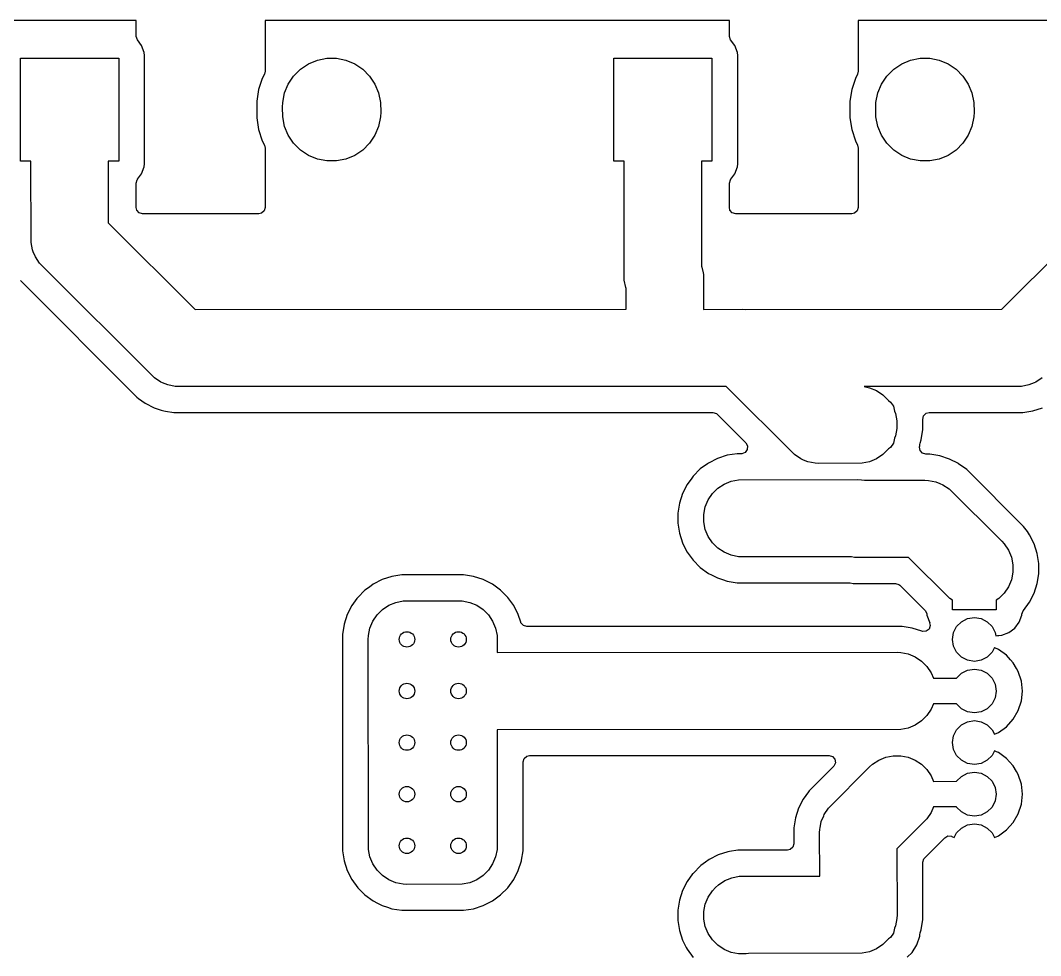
# Model space of a CAD drawing. Extents: x 180 to 322, y -217 to -139.
# Drawn here: x 202.01 to 221.78, y -178.63 to -160.5 of the extents above; entities that cross this region are included whole.
import ezdxf

# ---------------------------------------------------------------- set-up
doc = ezdxf.new("R2010")
doc.units = 0
doc.layers.add('BLACK', color=7, linetype='CONTINUOUS')

msp = doc.modelspace()

# ---------------------------------------------------------------- linework, layer by layer
at = {"layer": 'BLACK', "linetype": 'CONTINUOUS'}
for p, q in [((204.25, -160.5), (200.746959, -160.5)), ((204.25, -160.804404), (204.25, -160.5)), ((215.75, -160.5), (206.75, -160.5)), ((206.75, -160.5), (206.75, -161.483989)), ((215.75, -160.804404), (215.75, -160.5)), ((227.25, -160.5), (218.25, -160.5)), ((218.25, -160.5), (218.25, -161.483989)), ((204.250316, -160.813251), (204.25, -160.804404)), ((204.274733, -160.878715), (204.250316, -160.813251)), ((204.356296, -160.987669), (204.274733, -160.878715)), ((215.750316, -160.813251), (215.75, -160.804404)), ((215.774733, -160.878715), (215.750316, -160.813251)), ((215.856296, -160.987669), (215.774733, -160.878715)), ((204.406591, -161.122517), (204.356296, -160.987669)), ((204.412999, -161.182128), (204.406591, -161.122517)), ((215.906591, -161.122517), (215.856296, -160.987669)), ((215.912999, -161.182128), (215.906591, -161.122517)), ((202.0075, -163.23), (202.0075, -161.23)), ((202.0075, -161.23), (203.9125, -161.23)), ((203.9125, -161.23), (203.9125, -163.23)), ((204.413, -163.277873), (204.412999, -161.182128)), ((207.43574, -161.446208), (207.590995, -161.34247)), ((207.590995, -161.34247), (207.763504, -161.271014)), ((207.763504, -161.271014), (207.946639, -161.234587)), ((207.946639, -161.234587), (208.133361, -161.234587)), ((208.133361, -161.234587), (208.316496, -161.271014)), ((208.316496, -161.271014), (208.489005, -161.34247)), ((208.489005, -161.34247), (208.64426, -161.446208)), ((213.5075, -163.23), (213.5075, -161.23)), ((213.5075, -161.23), (215.4125, -161.23)), ((215.4125, -161.23), (215.4125, -163.23)), ((215.913, -163.277873), (215.912999, -161.182128)), ((218.93574, -161.446208), (219.090995, -161.34247)), ((219.090995, -161.34247), (219.263504, -161.271014)), ((219.263504, -161.271014), (219.446639, -161.234587)), ((219.446639, -161.234587), (219.633361, -161.234587)), ((219.633361, -161.234587), (219.816496, -161.271014)), ((219.816496, -161.271014), (219.989005, -161.34247)), ((219.989005, -161.34247), (220.14426, -161.446208)), ((206.736485, -161.540283), (206.693451, -161.624741)), ((206.75, -161.483989), (206.736485, -161.540283)), ((207.303708, -161.57824), (207.43574, -161.446208)), ((208.64426, -161.446208), (208.776292, -161.57824)), ((218.236485, -161.540283), (218.193451, -161.624741)), ((218.25, -161.483989), (218.236485, -161.540283)), ((218.803708, -161.57824), (218.93574, -161.446208)), ((220.14426, -161.446208), (220.276292, -161.57824)), ((206.693451, -161.624742), (206.622778, -161.84225)), ((206.693451, -161.624741), (206.693451, -161.624742)), ((207.128514, -161.906004), (207.19997, -161.733495)), ((207.19997, -161.733495), (207.303708, -161.57824)), ((208.776292, -161.57824), (208.88003, -161.733495)), ((208.88003, -161.733495), (208.951486, -161.906004)), ((218.193451, -161.624742), (218.122778, -161.84225)), ((218.193451, -161.624741), (218.193451, -161.624742)), ((218.628514, -161.906004), (218.69997, -161.733495)), ((218.69997, -161.733495), (218.803708, -161.57824)), ((220.276292, -161.57824), (220.38003, -161.733495)), ((220.38003, -161.733495), (220.451486, -161.906004)), ((206.622778, -161.842253), (206.587, -162.068146)), ((206.622778, -161.84225), (206.622778, -161.842253)), ((207.092087, -162.089139), (207.128514, -161.906004)), ((208.951486, -161.906004), (208.987913, -162.089139)), ((218.122778, -161.842253), (218.087, -162.068146)), ((218.122778, -161.84225), (218.122778, -161.842253)), ((218.592087, -162.089139), (218.628514, -161.906004)), ((220.451486, -161.906004), (220.487913, -162.089139)), ((206.587, -162.068146), (206.587, -162.391853)), ((207.0875, -162.1825), (207.092087, -162.089139)), ((208.987913, -162.089139), (208.9925, -162.2775)), ((218.087, -162.068146), (218.087, -162.391853)), ((218.5875, -162.1825), (218.592087, -162.089139)), ((220.487913, -162.089139), (220.4925, -162.2775)), ((221.033943, -166.100204), (225.0075, -162.122301)), ((207.092087, -162.370861), (207.0875, -162.1825)), ((208.9925, -162.2775), (208.987913, -162.370861)), ((218.592087, -162.370861), (218.5875, -162.1825)), ((220.4925, -162.2775), (220.487913, -162.370861)), ((206.587, -162.391853), (206.622778, -162.617746)), ((207.128514, -162.553996), (207.092087, -162.370861)), ((207.19997, -162.726505), (207.128514, -162.553996)), ((208.951486, -162.553996), (208.88003, -162.726505)), ((208.987913, -162.370861), (208.951486, -162.553996)), ((218.087, -162.391853), (218.122778, -162.617746)), ((218.628514, -162.553996), (218.592087, -162.370861)), ((218.69997, -162.726505), (218.628514, -162.553996)), ((220.451486, -162.553996), (220.38003, -162.726505)), ((220.487913, -162.370861), (220.451486, -162.553996)), ((206.622778, -162.617746), (206.622778, -162.617749)), ((206.622778, -162.617749), (206.693454, -162.835264)), ((207.303708, -162.88176), (207.19997, -162.726505)), ((208.88003, -162.726505), (208.776292, -162.88176)), ((218.122778, -162.617746), (218.122778, -162.617749)), ((218.122778, -162.617749), (218.193454, -162.835264)), ((218.803708, -162.88176), (218.69997, -162.726505)), ((220.38003, -162.726505), (220.276292, -162.88176)), ((206.693454, -162.835264), (206.693455, -162.835266)), ((206.693455, -162.835266), (206.736484, -162.919714)), ((206.736484, -162.919714), (206.75, -162.976009)), ((207.43574, -163.013792), (207.303708, -162.88176)), ((208.776292, -162.88176), (208.64426, -163.013792)), ((218.193454, -162.835264), (218.193455, -162.835266)), ((218.193455, -162.835266), (218.236484, -162.919714)), ((218.236484, -162.919714), (218.25, -162.976009)), ((218.93574, -163.013792), (218.803708, -162.88176)), ((220.276292, -162.88176), (220.14426, -163.013792)), ((206.75, -162.976009), (206.75, -164.126)), ((207.590995, -163.11753), (207.43574, -163.013792)), ((207.763504, -163.188986), (207.590995, -163.11753)), ((208.489005, -163.11753), (208.316496, -163.188986)), ((208.64426, -163.013792), (208.489005, -163.11753)), ((218.25, -162.976009), (218.25, -164.126)), ((219.090995, -163.11753), (218.93574, -163.013792)), ((219.263504, -163.188986), (219.090995, -163.11753)), ((219.989005, -163.11753), (219.816496, -163.188986)), ((220.14426, -163.013792), (219.989005, -163.11753)), ((202.211403, -163.23), (202.0075, -163.23)), ((202.213611, -164.803513), (202.211403, -163.23)), ((203.9125, -163.23), (203.707895, -163.23)), ((203.707895, -163.23), (203.709569, -164.423373)), ((204.356296, -163.472331), (204.406591, -163.337483)), ((204.406591, -163.337483), (204.413, -163.277873)), ((207.946639, -163.225413), (207.763504, -163.188986)), ((208.133361, -163.225413), (207.946639, -163.225413)), ((208.316496, -163.188986), (208.133361, -163.225413)), ((213.711093, -163.23), (213.5075, -163.23)), ((213.713611, -165.533513), (213.711093, -163.23)), ((215.4125, -163.23), (215.207562, -163.23)), ((215.207562, -163.23), (215.209784, -165.263163)), ((215.856296, -163.472331), (215.906591, -163.337483)), ((215.906591, -163.337483), (215.913, -163.277873)), ((219.446639, -163.225413), (219.263504, -163.188986)), ((219.633361, -163.225413), (219.446639, -163.225413)), ((219.816496, -163.188986), (219.633361, -163.225413)), ((204.275317, -163.580503), (204.356296, -163.472331)), ((215.775317, -163.580503), (215.856296, -163.472331)), ((204.25, -163.655596), (204.269685, -163.588557)), ((204.25, -164.126), (204.25, -163.655596)), ((204.269685, -163.588557), (204.274733, -163.581285)), ((204.274733, -163.581285), (204.275317, -163.580503)), ((215.75, -163.655596), (215.769685, -163.588557)), ((215.75, -164.126), (215.75, -163.655596)), ((215.769685, -163.588557), (215.774733, -163.581285)), ((215.774733, -163.581285), (215.775317, -163.580503)), ((204.261206, -164.177511), (204.25, -164.126)), ((206.75, -164.126), (206.730315, -164.193039)), ((215.761206, -164.177511), (215.75, -164.126)), ((218.25, -164.126), (218.230315, -164.193039)), ((204.306961, -164.230315), (204.261206, -164.177511)), ((204.374, -164.25), (204.306961, -164.230315)), ((206.626, -164.25), (204.374, -164.25)), ((206.677511, -164.238794), (206.626, -164.25)), ((206.730315, -164.193039), (206.677511, -164.238794)), ((215.806961, -164.230315), (215.761206, -164.177511)), ((215.874, -164.25), (215.806961, -164.230315)), ((218.126, -164.25), (215.874, -164.25)), ((218.177511, -164.238794), (218.126, -164.25)), ((218.230315, -164.193039), (218.177511, -164.238794)), ((203.709569, -164.423373), (205.393614, -166.103463)), ((202.242294, -164.947713), (202.213611, -164.803513)), ((202.25741, -164.984205), (202.242294, -164.947713)), ((202.298559, -165.083548), (202.25741, -164.984205)), ((202.380242, -165.205795), (202.298559, -165.083548)), ((202.42967, -165.26033), (202.380242, -165.205795)), ((204.604205, -167.429758), (202.42967, -165.26033)), ((215.209784, -165.263163), (215.217706, -165.282287)), ((215.217706, -165.282287), (215.239418, -165.391441)), ((215.239418, -165.391441), (215.246389, -165.426487)), ((215.246389, -165.426487), (215.248101, -166.101725)), ((202.006174, -165.544648), (204.265355, -167.80383)), ((213.742294, -165.677713), (213.713611, -165.533513)), ((213.750501, -165.697526), (213.742294, -165.677713)), ((213.751522, -166.100284), (213.750501, -165.697526)), ((205.393614, -166.103463), (213.751522, -166.100284)), ((215.248101, -166.101725), (216, -166.1)), ((216, -166.1), (216.071543, -166.103514)), ((216.071543, -166.103514), (221.033943, -166.100204)), ((204.726452, -167.511441), (204.604205, -167.429758)), ((221.815795, -167.429758), (221.693548, -167.511441)), ((204.763477, -167.526777), (204.726452, -167.511441)), ((204.862287, -167.567706), (204.763477, -167.526777)), ((205.006487, -167.596389), (204.862287, -167.567706)), ((205.08, -167.6), (205.006487, -167.596389)), ((214.427616, -167.596444), (205.08, -167.6)), ((214.5, -167.6), (214.427616, -167.596444)), ((215.687336, -167.597275), (214.5, -167.6)), ((217.011705, -168.917258), (215.687336, -167.597275)), ((221.413513, -167.596389), (218.360285, -167.598425)), ((218.360285, -167.598425), (218.467714, -167.619795)), ((218.467714, -167.619795), (218.603548, -167.676059)), ((218.603548, -167.676059), (218.725795, -167.757742)), ((221.557713, -167.567706), (221.413513, -167.596389)), ((221.656523, -167.526777), (221.557713, -167.567706)), ((221.693548, -167.511441), (221.656523, -167.526777)), ((204.265355, -167.80383), (204.26536, -167.803834)), ((204.26536, -167.803834), (204.297447, -167.827146)), ((204.297447, -167.827146), (204.424595, -167.919524)), ((218.725795, -167.757742), (218.829758, -167.861705)), ((218.829758, -167.861705), (218.835915, -167.87092)), ((218.835915, -167.87092), (218.876777, -167.898223)), ((218.876777, -167.898223), (218.93097, -167.979329)), ((204.424595, -167.919524), (204.599974, -168.008884)), ((204.599974, -168.008884), (204.738568, -168.053916)), ((204.738568, -168.053916), (204.787174, -168.069709)), ((204.787174, -168.069709), (204.819575, -168.07484)), ((204.819575, -168.07484), (204.981578, -168.1005)), ((218.93097, -167.979329), (218.95, -168.075)), ((218.95, -168.075), (218.95, -168.077042)), ((218.95, -168.077042), (218.967705, -168.119786)), ((221.438422, -168.1005), (221.632826, -168.069709)), ((221.632826, -168.069709), (221.820026, -168.008884)), ((204.981578, -168.1005), (204.981583, -168.1005)), ((204.981583, -168.1005), (204.981584, -168.1005)), ((204.981584, -168.1005), (205.178417, -168.1005)), ((205.178417, -168.1005), (214.401583, -168.1005)), ((214.401583, -168.1005), (215.430664, -168.1005)), ((215.430664, -168.1005), (215.497703, -168.120185)), ((215.497703, -168.120185), (215.518345, -168.136819)), ((215.518345, -168.136819), (216.069345, -168.687819)), ((218.967705, -168.119786), (218.996389, -168.263987)), ((218.996389, -168.263987), (218.996389, -168.411013)), ((219.500118, -168.234225), (219.514484, -168.165849)), ((219.5005, -168.23908), (219.500118, -168.234225)), ((219.5005, -168.435922), (219.5005, -168.23908)), ((219.514484, -168.165849), (219.563537, -168.116093)), ((219.563537, -168.116093), (219.623736, -168.1005)), ((219.623736, -168.1005), (221.438422, -168.1005)), ((218.996389, -168.411013), (218.967705, -168.555214)), ((219.483393, -168.543922), (219.5005, -168.435922)), ((216.069345, -168.687819), (216.10283, -168.749142)), ((218.95, -168.6), (218.93097, -168.695671)), ((218.967705, -168.555214), (218.95, -168.597957)), ((218.95, -168.597957), (218.95, -168.6)), ((219.448707, -168.69496), (219.469709, -168.630326)), ((219.469709, -168.630326), (219.483393, -168.543922)), ((216.055974, -168.874767), (215.99051, -168.899184)), ((216.097846, -168.818834), (216.055974, -168.874767)), ((216.10283, -168.749142), (216.097846, -168.818834)), ((218.829758, -168.813295), (218.725795, -168.917258)), ((218.835915, -168.804079), (218.829758, -168.813295)), ((218.876777, -168.776777), (218.835915, -168.804079)), ((218.93097, -168.695671), (218.876777, -168.776777)), ((219.436227, -168.770353), (219.438791, -168.759467)), ((219.446171, -168.839511), (219.436227, -168.770353)), ((219.438581, -168.759422), (219.439999, -168.752795)), ((219.438791, -168.759467), (219.438581, -168.759422)), ((219.439999, -168.752795), (219.440372, -168.749142)), ((219.440372, -168.749142), (219.44328, -168.720677)), ((219.44328, -168.720677), (219.448707, -168.69496)), ((219.491926, -168.892315), (219.446171, -168.839511)), ((215.344594, -169.080476), (215.32739, -169.092976)), ((215.51997, -168.991117), (215.344594, -169.080476)), ((215.707173, -168.93029), (215.51997, -168.991117)), ((215.901578, -168.8995), (215.707173, -168.93029)), ((215.981664, -168.8995), (215.901578, -168.8995)), ((215.99051, -168.899184), (215.981664, -168.8995)), ((217.133952, -168.998941), (217.011705, -168.917258)), ((217.190217, -169.022246), (217.133952, -168.998941)), ((217.269787, -169.055206), (217.190217, -169.022246)), ((217.413987, -169.083889), (217.269787, -169.055206)), ((217.4875, -169.0875), (217.413987, -169.083889)), ((218.323513, -169.083889), (217.4875, -169.0875)), ((218.467714, -169.055205), (218.323513, -169.083889)), ((218.603548, -168.998941), (218.467714, -169.055205)), ((218.725795, -168.917258), (218.603548, -168.998941)), ((219.558965, -168.912), (219.491926, -168.892315)), ((219.635917, -168.912), (219.558965, -168.912)), ((219.635922, -168.912), (219.635917, -168.912)), ((219.830326, -168.94279), (219.635922, -168.912)), ((220.01753, -169.003617), (219.830326, -168.94279)), ((220.19254, -169.09279), (220.01753, -169.003617)), ((215.185351, -169.196174), (215.046174, -169.335351)), ((215.185352, -169.196174), (215.185351, -169.196174)), ((215.185354, -169.196172), (215.185352, -169.196174)), ((215.32739, -169.092976), (215.185354, -169.196172)), ((220.192905, -169.092976), (220.19254, -169.09279)), ((220.352146, -169.208672), (220.192905, -169.092976)), ((221.453829, -170.310355), (220.352146, -169.208672)), ((215.020152, -169.371167), (214.930476, -169.494594)), ((215.046172, -169.335354), (215.020152, -169.371167)), ((215.046174, -169.335352), (215.046172, -169.335354)), ((215.046174, -169.335351), (215.046174, -169.335352)), ((215.646452, -169.488559), (215.782286, -169.432295)), ((215.782286, -169.432295), (215.926487, -169.403611)), ((215.926487, -169.403611), (218.2375, -169.4)), ((218.2375, -169.4), (218.311013, -169.403611)), ((218.311013, -169.403611), (218.371257, -169.415594)), ((218.371257, -169.415594), (219.5375, -169.4125)), ((219.5375, -169.4125), (219.611013, -169.416111)), ((219.611013, -169.416111), (219.755213, -169.444794)), ((219.755213, -169.444794), (219.831016, -169.476193)), ((219.831016, -169.476193), (219.891048, -169.501059)), ((214.841117, -169.66997), (214.78029, -169.857173)), ((214.930476, -169.494594), (214.841117, -169.66997)), ((215.338559, -169.796452), (215.420242, -169.674205)), ((215.420242, -169.674205), (215.524205, -169.570242)), ((215.524205, -169.570242), (215.646452, -169.488559)), ((219.891048, -169.501059), (220.013295, -169.582742)), ((220.013295, -169.582742), (221.03033, -170.59467)), ((214.78029, -169.857173), (214.7495, -170.051577)), ((215.282295, -169.932286), (215.338559, -169.796452)), ((214.7495, -170.051577), (214.7495, -170.248422)), ((215.253611, -170.076487), (215.282295, -169.932286)), ((214.7495, -170.248422), (214.78029, -170.442826)), ((215.253611, -170.223513), (215.253611, -170.076487)), ((215.282295, -170.367714), (215.253611, -170.223513)), ((214.78029, -170.442826), (214.841117, -170.630029)), ((215.338559, -170.503548), (215.282295, -170.367714)), ((221.526895, -170.410922), (221.453829, -170.310355)), ((221.569523, -170.469594), (221.526895, -170.410922)), ((221.658882, -170.64497), (221.569523, -170.469594)), ((214.841117, -170.630029), (214.901991, -170.7495)), ((215.420242, -170.625795), (215.338559, -170.503548)), ((215.524205, -170.729758), (215.420242, -170.625795)), ((221.03033, -170.59467), (221.079759, -170.649205)), ((221.079759, -170.649205), (221.161441, -170.771453)), ((221.719709, -170.832173), (221.658882, -170.64497)), ((214.901991, -170.7495), (214.930476, -170.805405)), ((214.930476, -170.805405), (215.046172, -170.964646)), ((215.646452, -170.811441), (215.524205, -170.729758)), ((215.782286, -170.867705), (215.646452, -170.811441)), ((221.161441, -170.771453), (221.217706, -170.907287)), ((221.7505, -171.026578), (221.719709, -170.832173)), ((215.046172, -170.964646), (215.185354, -171.103828)), ((215.926487, -170.896389), (215.782286, -170.867705)), ((216, -170.9), (215.926487, -170.896389)), ((218.115183, -170.896694), (216, -170.9)), ((218.176487, -170.908889), (218.115183, -170.896694)), ((218.25, -170.9125), (218.176487, -170.908889)), ((219.225347, -170.909912), (218.25, -170.9125)), ((220.024205, -171.704759), (219.225347, -170.909912)), ((221.217706, -170.907287), (221.246389, -171.051487)), ((221.246389, -171.051487), (221.246389, -171.198513)), ((221.7505, -171.223422), (221.7505, -171.026578)), ((209.401578, -171.2495), (209.207173, -171.28029)), ((209.401583, -171.2495), (209.401578, -171.2495)), ((209.598417, -171.2495), (209.401583, -171.2495)), ((210.598417, -171.2495), (209.598417, -171.2495)), ((210.598422, -171.2495), (210.598417, -171.2495)), ((210.792826, -171.28029), (210.598422, -171.2495)), ((215.185354, -171.103828), (215.344595, -171.219524)), ((215.344595, -171.219524), (215.403427, -171.2495)), ((215.403427, -171.2495), (215.51997, -171.308882)), ((221.246389, -171.198513), (221.217706, -171.342714)), ((221.731308, -171.344594), (221.7505, -171.223422)), ((208.844594, -171.430476), (208.771083, -171.483886)), ((209.01997, -171.341117), (208.844594, -171.430476)), ((209.207173, -171.28029), (209.01997, -171.341117)), ((210.980029, -171.341117), (210.792826, -171.28029)), ((211.130578, -171.417826), (210.980029, -171.341117)), ((211.155405, -171.430476), (211.130578, -171.417826)), ((211.314646, -171.546172), (211.155405, -171.430476)), ((215.51997, -171.308882), (215.519972, -171.308882)), ((215.519972, -171.308882), (215.519975, -171.308884)), ((215.519975, -171.308884), (215.619174, -171.341116)), ((215.619174, -171.341116), (215.707173, -171.369709)), ((215.707173, -171.369709), (215.901578, -171.4005)), ((215.901578, -171.4005), (215.901583, -171.4005)), ((215.901583, -171.4005), (218.062903, -171.4005)), ((218.062903, -171.4005), (218.0823, -171.402026)), ((218.0823, -171.402026), (218.09344, -171.403791)), ((218.09344, -171.403791), (218.151579, -171.413)), ((218.151579, -171.413), (218.151583, -171.413)), ((218.151583, -171.413), (218.151584, -171.413)), ((218.151584, -171.413), (218.348417, -171.413)), ((218.348417, -171.413), (218.968164, -171.413)), ((218.968164, -171.413), (219.035203, -171.432685)), ((219.035203, -171.432685), (219.055845, -171.449319)), ((219.055845, -171.449319), (219.542977, -171.936451)), ((221.217706, -171.342714), (221.161441, -171.478547)), ((221.658884, -171.605026), (221.719709, -171.417827)), ((221.719709, -171.417827), (221.731308, -171.344594)), ((208.685351, -171.546174), (208.546174, -171.685351)), ((208.685352, -171.546174), (208.685351, -171.546174)), ((208.685354, -171.546172), (208.685352, -171.546174)), ((208.771083, -171.483886), (208.685354, -171.546172)), ((211.453828, -171.685354), (211.314646, -171.546172)), ((221.079759, -171.600795), (220.975795, -171.704759)), ((221.161441, -171.478547), (221.079759, -171.600795)), ((221.569524, -171.780406), (221.658884, -171.605026)), ((208.430476, -171.844594), (208.341117, -172.01997)), ((208.530319, -171.707174), (208.430476, -171.844594)), ((208.546172, -171.685354), (208.530319, -171.707174)), ((208.546174, -171.685352), (208.546172, -171.685354)), ((208.546174, -171.685351), (208.546174, -171.685352)), ((209.024205, -171.920242), (209.146452, -171.838559)), ((209.146452, -171.838559), (209.282286, -171.782295)), ((209.282286, -171.782295), (209.426487, -171.753611)), ((209.426487, -171.753611), (210.5, -171.75)), ((210.5, -171.75), (210.573513, -171.753611)), ((210.573513, -171.753611), (210.717714, -171.782295)), ((210.717714, -171.782295), (210.853548, -171.838559)), ((210.853548, -171.838559), (210.975795, -171.920242)), ((211.569524, -171.844595), (211.453828, -171.685354)), ((211.658884, -172.019975), (211.569524, -171.844595)), ((220.075, -171.738698), (220.024205, -171.704759)), ((220.075, -171.925), (220.075, -171.738698)), ((220.975795, -171.704759), (220.925, -171.738698)), ((220.925, -171.738698), (220.925, -171.925)), ((221.453829, -171.939646), (221.569524, -171.780406)), ((208.341117, -172.01997), (208.28029, -172.207173)), ((208.838559, -172.146452), (208.920242, -172.024205)), ((208.920242, -172.024205), (209.024205, -171.920242)), ((210.975795, -171.920242), (211.079758, -172.024205)), ((211.079758, -172.024205), (211.161441, -172.146452)), ((211.705625, -172.163828), (211.658884, -172.019975)), ((219.542977, -171.936451), (219.576462, -171.997774)), ((219.576462, -171.997774), (219.578585, -172.010877)), ((219.578585, -172.010877), (219.580907, -172.032479)), ((219.580907, -172.032479), (219.634303, -172.175641)), ((220.925, -171.925), (220.075, -171.925)), ((221.368796, -172.167331), (221.419091, -172.032483)), ((221.419091, -172.032483), (221.421414, -172.010875)), ((221.421414, -172.010875), (221.448151, -171.946327)), ((221.448151, -171.946327), (221.450758, -171.943429)), ((221.450665, -171.94335), (221.45382, -171.939654)), ((221.450758, -171.943429), (221.450665, -171.94335)), ((221.45382, -171.939654), (221.453829, -171.939646)), ((208.28029, -172.207173), (208.2495, -172.401577)), ((208.782295, -172.282286), (208.838559, -172.146452)), ((211.161441, -172.146452), (211.217705, -172.282286)), ((211.710758, -172.177011), (211.705625, -172.163828)), ((211.756513, -172.229815), (211.710758, -172.177011)), ((211.823552, -172.2495), (211.756513, -172.229815)), ((219.098417, -172.2495), (211.823552, -172.2495)), ((219.098422, -172.2495), (219.098417, -172.2495)), ((219.292828, -172.280291), (219.098422, -172.2495)), ((219.644552, -172.232854), (219.620134, -172.298317)), ((219.634303, -172.175641), (219.632271, -172.176398)), ((219.632271, -172.176398), (219.644552, -172.232854)), ((220.095801, -172.368668), (220.156168, -172.250191)), ((220.156168, -172.250191), (220.250191, -172.156168)), ((220.250191, -172.156168), (220.368668, -172.095801)), ((220.368668, -172.095801), (220.5, -172.075)), ((220.5, -172.075), (220.631332, -172.095801)), ((220.631332, -172.095801), (220.749809, -172.156168)), ((220.749809, -172.156168), (220.843832, -172.250191)), ((220.843832, -172.250191), (220.904199, -172.368668)), ((221.282546, -172.282546), (221.368796, -172.167331)), ((208.2495, -172.401577), (208.2495, -176.598422)), ((208.75, -172.5), (208.753611, -172.426487)), ((208.753611, -172.426487), (208.782295, -172.282286)), ((211.217705, -172.282286), (211.246389, -172.426487)), ((211.246389, -172.426487), (211.246678, -172.753265)), ((219.48255, -172.341936), (219.292828, -172.280291)), ((219.494507, -172.345171), (219.48255, -172.341936)), ((219.564199, -172.340188), (219.494507, -172.345171)), ((219.620134, -172.298317), (219.564199, -172.340188)), ((220.075, -172.5), (220.095801, -172.368668)), ((220.904199, -172.368668), (220.914297, -172.432427)), ((220.914297, -172.432427), (220.945433, -172.425499)), ((220.945433, -172.425499), (220.972872, -172.425499)), ((220.972872, -172.425499), (221.032483, -172.419091)), ((221.032483, -172.419091), (221.167331, -172.368796)), ((221.167331, -172.368796), (221.282546, -172.282546)), ((208.753611, -176.573513), (208.75, -172.5)), ((220.095801, -172.631332), (220.075, -172.5)), ((220.156168, -172.749809), (220.095801, -172.631332)), ((211.246678, -172.753265), (219, -172.75)), ((219, -172.75), (219.073513, -172.753611)), ((219.073513, -172.753611), (219.217714, -172.782295)), ((219.217714, -172.782295), (219.353548, -172.838559)), ((219.353548, -172.838559), (219.475795, -172.920242)), ((220.250191, -172.843832), (220.156168, -172.749809)), ((220.368668, -172.904199), (220.250191, -172.843832)), ((220.749809, -172.843832), (220.631332, -172.904199)), ((220.843832, -172.749809), (220.749809, -172.843832)), ((220.890238, -172.658731), (220.843832, -172.749809)), ((220.895, -172.662779), (220.890238, -172.658731)), ((220.965295, -172.694075), (220.895, -172.662779)), ((220.965299, -172.694078), (220.965295, -172.694075)), ((221.122692, -172.808431), (220.965299, -172.694078)), ((221.122693, -172.808432), (221.122692, -172.808431)), ((221.122694, -172.808433), (221.122693, -172.808432)), ((221.122697, -172.808435), (221.122694, -172.808433)), ((221.201882, -172.896381), (221.122697, -172.808435)), ((219.475795, -172.920242), (219.579758, -173.024205)), ((219.579758, -173.024205), (219.661441, -173.146452)), ((220.5, -172.925), (220.368668, -172.904199)), ((220.631332, -172.904199), (220.5, -172.925)), ((221.25287, -172.953008), (221.201882, -172.896381)), ((221.316202, -173.062703), (221.25287, -172.953008)), ((219.661441, -173.146452), (219.705838, -173.253637)), ((220.156168, -173.250191), (220.250191, -173.156168)), ((220.250191, -173.156168), (220.368668, -173.095801)), ((220.368668, -173.095801), (220.5, -173.075)), ((220.5, -173.075), (220.631332, -173.095801)), ((220.631332, -173.095801), (220.749809, -173.156168)), ((220.749809, -173.156168), (220.843832, -173.250191)), ((221.350142, -173.121488), (221.316202, -173.062703)), ((221.350143, -173.121489), (221.350142, -173.121488)), ((221.350143, -173.121491), (221.350143, -173.121489)), ((221.350144, -173.121492), (221.350143, -173.121491)), ((221.410262, -173.306518), (221.350144, -173.121492)), ((219.705838, -173.253637), (220.155461, -173.251578)), ((220.155461, -173.251578), (220.156168, -173.250191)), ((220.843832, -173.250191), (220.904199, -173.368668)), ((220.904199, -173.368668), (220.925, -173.5)), ((221.430598, -173.5), (221.410262, -173.306518)), ((220.904199, -173.631332), (220.843832, -173.749809)), ((220.925, -173.5), (220.904199, -173.631332)), ((221.410262, -173.693482), (221.430598, -173.5)), ((219.70472, -173.749062), (219.661441, -173.853548)), ((220.154737, -173.747), (219.70472, -173.749062)), ((220.156168, -173.749809), (220.154737, -173.747)), ((220.250191, -173.843832), (220.156168, -173.749809)), ((220.843832, -173.749809), (220.749809, -173.843832)), ((221.350144, -173.878508), (221.410262, -173.693482)), ((219.579758, -173.975795), (219.475795, -174.079758)), ((219.661441, -173.853548), (219.579758, -173.975795)), ((220.368668, -173.904199), (220.250191, -173.843832)), ((220.5, -173.925), (220.368668, -173.904199)), ((220.631332, -173.904199), (220.5, -173.925)), ((220.749809, -173.843832), (220.631332, -173.904199)), ((221.25287, -174.046992), (221.350144, -173.878508)), ((219.217714, -174.217705), (219.073513, -174.246389)), ((219.353548, -174.161441), (219.217714, -174.217705)), ((219.475795, -174.079758), (219.353548, -174.161441)), ((220.156168, -174.250191), (220.250191, -174.156168)), ((220.250191, -174.156168), (220.368668, -174.095801)), ((220.368668, -174.095801), (220.5, -174.075)), ((220.5, -174.075), (220.631332, -174.095801)), ((220.631332, -174.095801), (220.749809, -174.156168)), ((220.749809, -174.156168), (220.843832, -174.250191)), ((220.965299, -174.305922), (221.122692, -174.191569)), ((221.122692, -174.191569), (221.25287, -174.046992)), ((219.073513, -174.246389), (211.248005, -174.249684)), ((211.248005, -174.249684), (211.25, -176.5)), ((220.075, -174.5), (220.095801, -174.368668)), ((220.095801, -174.368668), (220.156168, -174.250191)), ((220.843832, -174.250191), (220.889437, -174.339697)), ((220.889437, -174.339697), (220.965299, -174.305922)), ((220.095801, -174.631332), (220.075, -174.5)), ((211.7505, -174.8745), (211.770185, -174.807461)), ((211.770185, -174.807461), (211.822989, -174.761706)), ((211.822989, -174.761706), (211.8745, -174.7505)), ((211.8745, -174.7505), (217.681664, -174.7505)), ((217.681664, -174.7505), (217.748703, -174.770185)), ((217.748703, -174.770185), (217.794458, -174.822989)), ((218.646453, -174.838559), (218.782287, -174.782295)), ((218.782287, -174.782295), (218.926487, -174.753611)), ((218.926487, -174.753611), (219.073513, -174.753611)), ((219.073513, -174.753611), (219.217713, -174.782295)), ((219.217713, -174.782295), (219.353547, -174.838559)), ((220.156168, -174.749809), (220.095801, -174.631332)), ((220.250191, -174.843832), (220.156168, -174.749809)), ((220.843832, -174.749809), (220.749809, -174.843832)), ((220.889437, -174.660302), (220.843832, -174.749809)), ((220.926966, -174.677011), (220.889437, -174.660302)), ((220.945704, -174.685354), (220.926966, -174.677011)), ((220.965299, -174.694078), (220.945704, -174.685354)), ((221.122692, -174.808431), (220.965299, -174.694078)), ((221.122693, -174.808432), (221.122692, -174.808431)), ((221.122694, -174.808433), (221.122693, -174.808432)), ((221.122697, -174.808435), (221.122694, -174.808433)), ((221.182181, -174.8745), (221.122697, -174.808435)), ((211.7505, -176.598422), (211.7505, -174.8745)), ((217.769345, -174.962181), (217.296174, -175.435351)), ((217.670242, -175.774205), (218.46967, -174.96967)), ((217.775377, -174.955703), (217.769345, -174.962181)), ((217.804402, -174.892147), (217.775377, -174.955703)), ((217.794458, -174.822989), (217.804402, -174.892147)), ((218.46967, -174.96967), (218.524205, -174.920242)), ((218.524205, -174.920242), (218.646453, -174.838559)), ((219.353547, -174.838559), (219.475795, -174.920242)), ((219.475795, -174.920242), (219.579758, -175.024205)), ((220.368668, -174.904199), (220.250191, -174.843832)), ((220.5, -174.925), (220.368668, -174.904199)), ((220.631332, -174.904199), (220.5, -174.925)), ((220.749809, -174.843832), (220.631332, -174.904199)), ((221.25287, -174.953008), (221.182181, -174.8745)), ((221.316202, -175.062703), (221.25287, -174.953008)), ((219.579758, -175.024205), (219.661441, -175.146453)), ((219.661441, -175.146453), (219.705352, -175.252464)), ((220.156168, -175.250191), (220.250191, -175.156168)), ((220.250191, -175.156168), (220.368668, -175.095801)), ((220.368668, -175.095801), (220.5, -175.075)), ((220.5, -175.075), (220.631332, -175.095801)), ((220.631332, -175.095801), (220.749809, -175.156168)), ((220.749809, -175.156168), (220.843832, -175.250191)), ((221.350142, -175.121488), (221.316202, -175.062703)), ((221.350143, -175.121489), (221.350142, -175.121488)), ((221.350143, -175.121491), (221.350143, -175.121489)), ((221.350144, -175.121492), (221.350143, -175.121491)), ((221.410262, -175.306518), (221.350144, -175.121492)), ((219.705352, -175.252464), (220.155721, -175.251067)), ((220.155721, -175.251067), (220.156168, -175.250191)), ((220.843832, -175.250191), (220.904199, -175.368668)), ((220.904199, -175.368668), (220.925, -175.5)), ((221.430598, -175.5), (221.410262, -175.306518)), ((217.180476, -175.594594), (217.091117, -175.769969)), ((217.281388, -175.455703), (217.180476, -175.594594)), ((217.296172, -175.435354), (217.281388, -175.455703)), ((217.296174, -175.435352), (217.296172, -175.435354)), ((217.296174, -175.435351), (217.296174, -175.435352)), ((220.925, -175.5), (220.904199, -175.631332)), ((221.410262, -175.693482), (221.430598, -175.5)), ((217.091117, -175.769969), (217.03029, -175.957173)), ((217.588559, -175.896452), (217.670242, -175.774205)), ((219.705237, -175.747812), (219.661441, -175.853547)), ((220.15444, -175.746419), (219.705237, -175.747812)), ((220.156168, -175.749809), (220.15444, -175.746419)), ((220.250191, -175.843832), (220.156168, -175.749809)), ((220.843832, -175.749809), (220.749809, -175.843832)), ((220.904199, -175.631332), (220.843832, -175.749809)), ((221.350144, -175.878508), (221.410262, -175.693482)), ((217.03029, -175.957173), (216.9995, -176.151577)), ((217.532294, -176.032287), (217.578705, -175.920242)), ((217.578705, -175.920242), (217.588559, -175.896452)), ((219.579758, -175.975795), (218.997227, -176.562047)), ((219.661441, -175.853547), (219.579758, -175.975795)), ((220.368668, -175.904199), (220.250191, -175.843832)), ((220.5, -175.925), (220.368668, -175.904199)), ((220.631332, -175.904199), (220.5, -175.925)), ((220.749809, -175.843832), (220.631332, -175.904199)), ((221.25287, -176.046992), (221.350144, -175.878508)), ((216.9995, -176.151577), (216.9995, -176.463)), ((217.5, -176.25), (217.503611, -176.176487)), ((217.503611, -176.176487), (217.508566, -176.151577)), ((217.508566, -176.151577), (217.532294, -176.032287)), ((220.156168, -176.250191), (220.250191, -176.156168)), ((220.250191, -176.156168), (220.368668, -176.095801)), ((220.368668, -176.095801), (220.5, -176.075)), ((220.5, -176.075), (220.631332, -176.095801)), ((220.631332, -176.095801), (220.749809, -176.156168)), ((220.749809, -176.156168), (220.843832, -176.250191)), ((220.965299, -176.305922), (221.122692, -176.191569)), ((221.122692, -176.191569), (221.25287, -176.046992)), ((217.501823, -177.088669), (217.5, -176.25)), ((219.536819, -176.731655), (219.924518, -176.343956)), ((219.924518, -176.343956), (219.985841, -176.310471)), ((219.985841, -176.310471), (220.055533, -176.315455)), ((220.055533, -176.315455), (220.062609, -176.318347)), ((220.062609, -176.318347), (220.110562, -176.339697)), ((220.110562, -176.339697), (220.156168, -176.250191)), ((220.843832, -176.250191), (220.889437, -176.339696)), ((220.889437, -176.339696), (220.951824, -176.31192)), ((220.951824, -176.31192), (220.965297, -176.305923)), ((220.965297, -176.305923), (220.965297, -176.305922)), ((220.965297, -176.305922), (220.965299, -176.305922)), ((208.2495, -176.598422), (208.28029, -176.792826)), ((208.782295, -176.717714), (208.753611, -176.573513)), ((211.246389, -176.573513), (211.217705, -176.717714)), ((211.25, -176.5), (211.246389, -176.573513)), ((211.721694, -176.780291), (211.7505, -176.598422)), ((215.914078, -176.587), (215.751843, -176.612696)), ((216.8755, -176.587), (215.914078, -176.587)), ((216.927011, -176.575794), (216.8755, -176.587)), ((216.979815, -176.530039), (216.927011, -176.575794)), ((216.9995, -176.463), (216.979815, -176.530039)), ((218.997227, -176.562047), (219, -177.8375)), ((208.28029, -176.792826), (208.341117, -176.980029)), ((208.838559, -176.853548), (208.782295, -176.717714)), ((211.217705, -176.717714), (211.161441, -176.853548)), ((211.658884, -176.980025), (211.719709, -176.792826)), ((211.719709, -176.792826), (211.721694, -176.780291)), ((215.357094, -176.767976), (215.286404, -176.819336)), ((215.532469, -176.678617), (215.357094, -176.767976)), ((215.719673, -176.61779), (215.532469, -176.678617)), ((215.751842, -176.612696), (215.719673, -176.61779)), ((215.751843, -176.612696), (215.751842, -176.612696)), ((219.5005, -176.819336), (219.520185, -176.752297)), ((219.520185, -176.752297), (219.536819, -176.731655)), ((208.341117, -176.980029), (208.430476, -177.155405)), ((208.920242, -176.975795), (208.838559, -176.853548)), ((209.024205, -177.079758), (208.920242, -176.975795)), ((211.079758, -176.975795), (210.975795, -177.079758)), ((211.161441, -176.853548), (211.079758, -176.975795)), ((211.569524, -177.155405), (211.658884, -176.980025)), ((215.197852, -176.883673), (215.046174, -177.035351)), ((215.197853, -176.883673), (215.197852, -176.883673)), ((215.197855, -176.883671), (215.197853, -176.883673)), ((215.286404, -176.819336), (215.197855, -176.883671)), ((219.5005, -177.935922), (219.5005, -176.819336)), ((208.430476, -177.155405), (208.546172, -177.314646)), ((209.146452, -177.161441), (209.024205, -177.079758)), ((209.282286, -177.217705), (209.146452, -177.161441)), ((210.853548, -177.161441), (210.717714, -177.217705)), ((210.975795, -177.079758), (210.853548, -177.161441)), ((211.453828, -177.314646), (211.569524, -177.155405)), ((214.930476, -177.194594), (214.841117, -177.369969)), ((215.038311, -177.046174), (214.930476, -177.194594)), ((215.046172, -177.035354), (215.038311, -177.046174)), ((215.046174, -177.035352), (215.046172, -177.035354)), ((215.046174, -177.035351), (215.046174, -177.035352)), ((215.536705, -177.257742), (215.658952, -177.176059)), ((215.658952, -177.176059), (215.715217, -177.152753)), ((215.715217, -177.152753), (215.794787, -177.119794)), ((215.794787, -177.119794), (215.938987, -177.091111)), ((215.938987, -177.091111), (217.501823, -177.088669)), ((208.546172, -177.314646), (208.685354, -177.453828)), ((209.426487, -177.246389), (209.282286, -177.217705)), ((209.5, -177.25), (209.426487, -177.246389)), ((210.573513, -177.246389), (209.5, -177.25)), ((210.717714, -177.217705), (210.573513, -177.246389)), ((211.314646, -177.453828), (211.453828, -177.314646)), ((214.841117, -177.369969), (214.78029, -177.557173)), ((215.338559, -177.496453), (215.420242, -177.374205)), ((215.420242, -177.374205), (215.48217, -177.30717)), ((215.48217, -177.30717), (215.536705, -177.257742)), ((208.685354, -177.453828), (208.844595, -177.569524)), ((208.844595, -177.569524), (208.927455, -177.611743)), ((210.980025, -177.658884), (211.155405, -177.569524)), ((211.155405, -177.569524), (211.314646, -177.453828)), ((214.78029, -177.557173), (214.7495, -177.751577)), ((215.282294, -177.632287), (215.338559, -177.496453)), ((208.927455, -177.611743), (209.01997, -177.658882)), ((209.01997, -177.658882), (209.019972, -177.658882)), ((209.019972, -177.658882), (209.019975, -177.658884)), ((209.019975, -177.658884), (209.120317, -177.691487)), ((209.120317, -177.691487), (209.207173, -177.719709)), ((209.207173, -177.719709), (209.401578, -177.7505)), ((209.401578, -177.7505), (209.401583, -177.7505)), ((209.401583, -177.7505), (210.598422, -177.7505)), ((210.598422, -177.7505), (210.792826, -177.719709)), ((210.792826, -177.719709), (210.980025, -177.658884)), ((214.7495, -177.751577), (214.7495, -177.948422)), ((215.253611, -177.776487), (215.282294, -177.632287)), ((215.253611, -177.923513), (215.253611, -177.776487)), ((214.7495, -177.948422), (214.78029, -178.142826)), ((215.282294, -178.067713), (215.253611, -177.923513)), ((218.996389, -177.911013), (218.967705, -178.055214)), ((219, -177.8375), (218.996389, -177.911013)), ((219.483393, -178.043922), (219.5005, -177.935922)), ((214.78029, -178.142826), (214.841117, -178.33003)), ((215.338559, -178.203547), (215.282294, -178.067713)), ((218.95, -178.1), (218.93097, -178.195671)), ((218.967705, -178.055214), (218.95, -178.097957)), ((218.95, -178.097957), (218.95, -178.1)), ((219.451644, -178.185922), (219.469709, -178.130326)), ((219.469709, -178.130326), (219.483393, -178.043922)), ((214.841117, -178.33003), (214.912784, -178.470683)), ((215.420242, -178.325795), (215.338559, -178.203547)), ((215.524205, -178.429758), (215.420242, -178.325795)), ((218.829758, -178.313295), (218.725795, -178.417258)), ((218.835915, -178.304079), (218.829758, -178.313295)), ((218.876777, -178.276777), (218.835915, -178.304079)), ((218.93097, -178.195671), (218.876777, -178.276777)), ((219.384814, -178.419334), (219.439999, -178.252797)), ((219.439999, -178.252797), (219.44328, -178.220677)), ((219.44328, -178.220677), (219.448707, -178.19496)), ((219.448707, -178.19496), (219.451644, -178.185922)), ((214.912784, -178.470683), (214.930476, -178.505405)), ((214.930476, -178.505405), (215.046172, -178.664646)), ((215.646453, -178.511441), (215.524205, -178.429758)), ((215.782287, -178.567706), (215.646453, -178.511441)), ((215.926487, -178.596389), (215.782287, -178.567706)), ((218.467714, -178.555205), (218.323513, -178.583889)), ((218.603548, -178.498941), (218.467714, -178.555205)), ((218.725795, -178.417258), (218.603548, -178.498941)), ((219.199045, -178.662322), (219.292712, -178.568656)), ((219.292712, -178.568656), (219.384814, -178.419334)), ((216.073513, -178.596389), (215.926487, -178.596389)), ((216.119038, -178.587333), (216.073513, -178.596389)), ((218.323513, -178.583889), (216.119038, -178.587333))]:
    msp.add_line(p, q, dxfattribs=at)
at = {"layer": 'BLACK'}
for centre in [(209.5, -172.5), (210.5, -172.5), (209.5, -173.5), (210.5, -173.5), (209.5, -174.5), (210.5, -174.5), (209.5, -175.5), (210.5, -175.5), (209.5, -176.5), (210.5, -176.5)]:
    msp.add_circle(centre, 0.15, dxfattribs=at)

doc.saveas('drawing.dxf')
